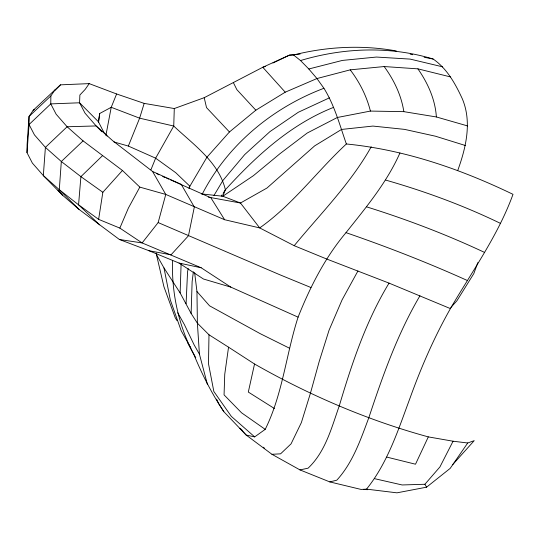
<?xml version="1.0" encoding="UTF-8"?>
<svg xmlns="http://www.w3.org/2000/svg" width="540" height="540" viewBox="0 0 540 540"><rect width="100%" height="100%" fill="white"/><g stroke="black" fill="none" stroke-linecap="round" stroke-linejoin="round"><path stroke-width="0.81" d="M300.119 54.061L289.447 55.134L262.791 67.27L204.208 97.693L174.292 108.547L144.18 103.39L116.606 93.98L89.208 83.619L60.487 84.841L55.114 89.761L50.861 95.918L50.774 103.896L56.16 114.244L67.122 126.758L83.086 140.873L122.452 170.471L139.82 187.117L165.767 194.434L224.62 219.719L259.693 227.914L294.199 245.693L326.464 258.93L389.05 283.115L450.421 308.603C472.277 271.08 498.076 235.454 513 194.333C460.627 169.054 404.474 149.654 346.356 143.978C316.872 171.396 292.903 204.538 259.693 227.914L240.469 203.013L222.824 196.229L201.393 193.907M216.574 399.101L218.666 403.589L223.871 411.716L246.193 435.065L254.664 436.894L265.214 429.354C282.697 394.166 286.106 354.26 298.087 317.156L230.83 287.118L201.191 267.779L179.057 263.068L148.925 250.709L119.394 239.49L78.982 209.358L62.431 195.116L43.335 175.574L32.359 163.073L27 152.672L27.095 144.673L29.032 116.465L33.143 110.342L55.114 89.761M156.229 253.064L156.458 254.637L163.991 267.935L180.131 292.943L191.126 313.463L197.384 323.197L208.987 334.773L208.494 363.724L213.833 391.46L231.363 416.428L254.664 436.894M191.126 313.463L192.119 281.651L193.374 271.802M174.292 108.547L173.738 126.043L155.642 158.18L150.923 169.783M180.131 292.943L181.123 263.446M186.084 303.689L187.556 271.816L188.204 268.562M27 152.672L29.059 124.524L29.032 116.465L50.861 95.918M457.724 170.552C465.966 147.811 472.142 122 462.281 98.725C455.362 83.781 447.019 68.573 433.141 59.029C389.995 45.866 343.494 47.635 300.517 60.548L293.551 54.979L289.447 55.134L272.977 62.991M98.516 122.573L99.698 113.495L111.227 107.298L116.606 93.98M208.987 334.773L228.548 347.18L224.748 374.261L224.06 394.875L241.562 412.803L265.214 429.354M107.109 136.08L103.896 132.442L98.442 121.784L99.698 113.495M201.191 267.779L142.128 242.933L119.84 228.096L98.624 219.355L102.85 192.287L122.452 170.471M105.914 135.324L111.227 107.298L139.624 118.172L173.738 126.043C193.306 144.551 218.822 162.088 225.382 189.783L222.824 196.229L253.435 175.662L280.031 153.644L307.206 133.036L337.304 117.497L370.413 111.078L403.832 111.652L436.374 116.964L467.647 125.942M228.548 347.18L254.536 364.007L248.312 392.067L274.415 408.517M119.394 239.49L142.128 242.933L158.153 222.568L165.767 194.434L152.55 171.47L112.516 140.562L96.147 125.942L85.05 113.191L79.576 102.782L79.873 95.006L85.199 89.37L89.208 83.619M144.18 103.39L139.624 118.172L128.345 146.056L113.94 141.953M477.819 262.622L473.81 273.611L456.935 300.746L450.86 307.463M188.96 188.575L189.884 186.226L206.908 157.255L229.439 131.969L255.845 110.194L285.235 92.185L316.953 78.543L350.217 69.849L384.176 66.548L417.906 68.85L450.387 76.896M241.893 429.847L239.949 428.261L246.193 435.065L271.951 454.302L299.984 469.915L329.791 481.91L361.091 489.436L366.525 489.132C387.936 462.557 398.351 429.455 410.096 397.933C421.173 367.146 434.268 337.088 450.421 308.603M119.84 228.096L128.365 208.13L139.82 187.117M298.087 317.156C310.129 286.943 324.945 257.661 345.998 232.652C365.958 207.495 386.856 182.594 399.938 152.962M452.588 464.731L474.214 440.647L467.721 442.989L453.06 441.214L428.321 436.887L415.51 464.218L386.802 457.096M453.06 441.214L439.925 466.945L424.906 484.259L402.131 484.961L374.423 478.636M419.951 295.778C397.454 333.943 382.691 375.847 368.82 417.731C360.612 439.607 352.877 462.638 336.805 480.188L329.791 481.91M389.05 283.115C365.965 321.098 351.884 363.44 339.289 405.803C331.601 427.639 325.485 451.73 308.104 468.173L299.984 469.915M357.939 270.965L342.056 299.916L329.062 330.197L319.167 361.625L310.459 393.161L301.388 422.537L291.074 443.839L280.598 453.823L271.951 454.302M202.271 194.09C227.468 144.963 272.579 107.649 323.939 88.283C334.577 105.408 339.748 125.118 346.356 143.978M213.928 195.554L222.899 180.509L244.688 154.602L269.959 131.605L298.289 112.273L329.387 97.855M371.196 146.846C350.663 183.532 320.74 213.462 294.199 245.693M221.333 196.101L222.23 194.697M223.135 193.293L225.382 189.783C256.028 156.107 290.635 124.328 333.572 107.372M467.721 442.989L450.198 468.369L426.58 487.175L396.954 492.831L366.525 489.132M55.228 90.187L60.487 84.841M102.526 155.662L80.906 176.648L78.563 204.815L99.657 224.87M83.086 140.873L61.324 161.507L59.285 189.702L78.982 209.358M33.143 110.342L34.52 109.404M265.552 66.42L262.791 67.27L285.235 92.185M300.517 60.548L308.799 68.985L342.38 60.419L376.427 57.051L410.164 59.103L442.638 66.838M293.551 54.979C327.017 46.595 362.34 44.759 396.306 50.969M363.575 489.524L367.72 489.665M148.925 250.709L171.038 254.819L188.46 235.771L194.326 207.036L181.251 184.383L152.55 171.47M424.163 57.254L433.141 59.029M410.238 54.169L412.702 54.729M208.454 197.154L240.469 203.013L266.976 188.028L314.692 145.847L341.543 129.445L372.897 126.07L404.555 129.377L435.416 136.202L465.379 145.51M428.321 436.887C367.605 420.282 309.177 395.172 254.536 364.007M230.83 287.118L203.431 279.005L179.057 263.068M385.749 180.11C425.176 191.363 463.759 205.598 500.675 223.479M366.444 206.806C406.802 219.422 446.398 234.488 484.677 252.477M345.998 232.652C387.126 246.807 427.673 262.629 467.336 280.496M310.925 287.516L279.7 274.698L158.153 222.568M162.702 176.533L165.024 177.512M166.57 178.166L168.885 179.152M170.431 179.806L210.877 197.788L224.62 219.719M128.345 146.056L155.642 158.18L175.757 172.719L189.884 186.226M289.636 348.28L260.24 333.68L209.56 305.816L196.958 291.539L194.63 272.619M156.695 173.536L158.882 174.798M102.85 192.287L80.906 176.648L61.324 161.507L45.401 147.38L34.445 134.885L29.059 124.524L50.774 103.896L79.576 102.782L98.442 121.784M98.624 219.355L78.563 204.815L59.285 189.702L43.335 175.574L45.401 147.38L67.122 126.758L96.147 125.942L101.905 131.767M263.304 447.235L264.6 448.288M229.439 131.969L206.53 107.629L204.208 97.693M255.845 110.194L236.871 89.654L233.361 82.606M57.969 190.066L62.431 195.116M308.799 68.985L316.953 78.543L323.939 88.283M350.217 69.849C359.559 82.121 366.647 96.086 370.413 111.078M384.176 66.548C393.923 79.927 401.328 95.168 403.832 111.652M417.906 68.85C427.849 83.113 435.233 99.434 436.374 116.964M172.544 260.327C171.477 292.91 178.632 326.072 193.995 354.868C202.203 374.72 211.923 393.802 223.871 411.716M176.918 320.524L175.203 317.642L163.924 286.706L156.458 254.637M424.906 484.259L426.58 487.175M207.34 384.143L199.429 354.152L194.13 344.878L184.343 324.506L177.721 312.755M190.863 348.077L181.197 330.77L170.323 299.99L163.991 267.935M187.927 343.244L195.757 357.716M199.429 354.152L197.384 323.197L196.958 291.539"/></g></svg>
